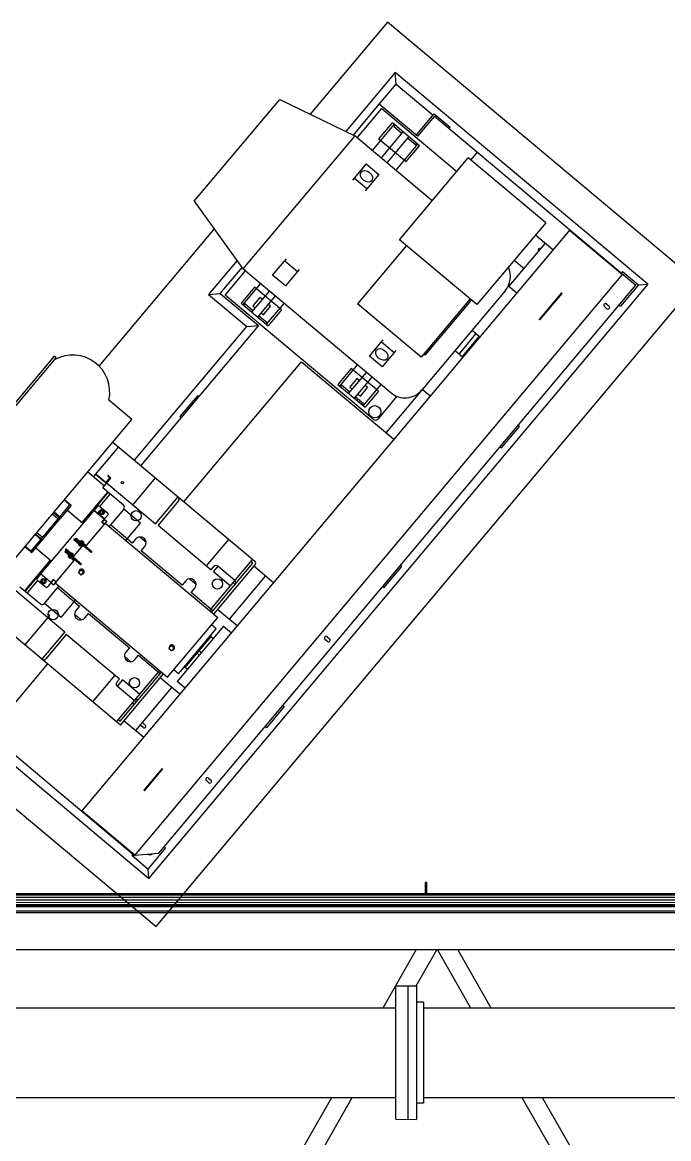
# Model space of a CAD drawing. Header units: metres. Extents: x 0 to 63075, y 0 to 44550.
# Drawn here: x 56684 to 57034, y 36744 to 37350 of the extents above; entities that cross this region are included whole.
import ezdxf

# ---------------------------------------------------------------- set-up
doc = ezdxf.new("R2010")
doc.units = ezdxf.units.M
doc.header["$LTSCALE"] = 75
for name, color, linetype in [('GSB', 7, 'Continuous'), ('ML6', 1, 'Continuous'), ('SL1', 8, 'Continuous')]:
    doc.layers.add(name, color=color, linetype=linetype)

# ---------------------------------------------------------------- blocks, each defined once
blk = doc.blocks.new('A$C6bae614f')
at = {"layer": 'SL1'}
for p, q in [((392948, 23538.2), (392669.1, 23205.9)), ((394066.4, 22599.7), (392948, 23538.2)), ((392975.7, 23357.4), (392796.9, 23144.2)), ((392979.4, 23315.1), (392975.7, 23357.4)), ((393887.3, 22592.4), (392975.7, 23357.4)), ((392918.3, 23242.2), (392979.4, 23315.1)), ((392979.4, 23315.1), (393112.7, 23203.2)), ((392250.2, 22891.5), (392558.8, 23259.2)), ((392558.8, 23259.2), (392829.4, 23128.5)), ((392824.7, 23130.8), (392918.3, 23242.2)), ((393056.2, 23126.5), (392918.3, 23242.2)), ((392838.6, 23120.8), (392927.1, 23226.3)), ((392927.1, 23226.3), (393197.8, 22999.2)), ((393052.3, 23131.2), (393116.6, 23207.8)), ((393117.3, 23199.4), (393056.2, 23126.5)), ((393116.6, 23207.8), (393174, 23159.6)), ((393117.3, 23199.4), (393845, 22588.7)), ((392893.3, 23074.9), (392972.2, 23168.9)), ((392917.1, 23117.2), (392965.4, 23174.7)), ((393063.4, 23092.4), (392965.4, 23174.7)), ((392974.6, 23166.9), (392970.7, 23162.3)), ((392970.7, 23162.3), (392999.8, 23137.9)), ((392972.2, 23168.9), (392974.6, 23166.9)), ((393170.1, 23155), (393174, 23159.6)), ((392829.4, 23128.5), (392425.9, 22647.7)), ((392829.4, 23128.5), (392829.4, 23128.5)), ((393109.3, 22893.7), (392829.4, 23128.5)), ((392917.1, 23117.2), (393015.2, 23034.9)), ((393003.7, 23142.5), (392924.7, 23048.5)), ((392946.2, 23030.5), (393025.1, 23124.5)), ((393021.2, 23119.9), (393050.3, 23095.6)), ((393052.3, 23131.2), (393056.9, 23127.4)), ((393056.5, 23098.2), (392977.6, 23004.1)), ((393015.2, 23034.9), (393063.4, 23092.4)), ((393050.3, 23095.6), (393054.2, 23100.1)), ((393054.2, 23100.1), (393056.5, 23098.2)), ((392991.1, 22752.8), (393239.6, 23049)), ((393519.3, 22814.2), (393239.6, 23049)), ((393249.3, 23040.8), (393272.8, 23068.9)), ((392870.8, 23027), (392821.1, 22967.8)), ((392870.8, 23027), (392916.8, 22988.4)), ((392873.2, 22936.5), (392827.2, 22975.1)), ((392916.8, 22988.4), (392867.1, 22929.2)), ((392250.2, 22891.5), (392425.9, 22647.7)), ((392321.9, 22792.1), (391905.9, 22296.3)), ((393519.3, 22814.2), (393270.8, 22518.1)), ((393606.4, 22788.9), (391843, 20687.6)), ((393270.8, 22518.1), (392991.1, 22752.8)), ((393545.3, 22716.1), (393481.7, 22769.4)), ((393605.1, 22787.4), (393796.6, 22626.7)), ((393016.1, 22731.9), (392839.3, 22521.2)), ((393516.9, 22739.9), (393386.4, 22584.4)), ((392404.8, 22677), (392302, 22554.5)), ((392533.1, 22624.6), (392582.8, 22683.8)), ((392576.7, 22676.5), (392622.6, 22637.9)), ((393405.6, 22678.6), (393440.7, 22649.1)), ((392344.2, 22558.2), (392422.9, 22651.9)), ((392361.4, 22552.2), (392435.1, 22640)), ((392425.9, 22647.7), (392425.9, 22647.7)), ((392959.5, 22200), (392425.9, 22647.7)), ((392628.7, 22645.2), (392579.1, 22586)), ((393796, 22637.7), (393792.2, 22633.1)), ((393796, 22637.7), (393853.5, 22589.5)), ((392034.5, 20526.9), (393796.6, 22626.7)), ((393887.3, 22592.4), (392085.3, 20445.1)), ((392112.2, 20271), (394066.4, 22599.7)), ((392122.5, 20536), (393845, 22588.7)), ((392425.9, 22517.8), (392489.9, 22594.1)), ((392579.1, 22586), (392533.1, 22624.6)), ((393853.5, 22589.5), (393789.2, 22512.8)), ((393796.6, 22626.7), (393797.9, 22628.2)), ((393853.5, 22589.5), (393887.3, 22592.4)), ((392302, 22554.5), (392344.2, 22558.2)), ((392302, 22554.5), (392439.9, 22438.8)), ((392344.2, 22558.2), (392482.1, 22442.5)), ((392895.6, 22104), (392361.4, 22552.2)), ((392467.2, 22581), (392419, 22523.5)), ((392521.3, 22567.7), (392457.3, 22491.4)), ((392565.2, 22498.7), (392467.2, 22581)), ((392542.7, 22549.7), (392478.7, 22473.4)), ((393372.8, 22568.1), (392942.9, 22055.8)), ((393386.4, 22584.4), (393384.2, 22586.2)), ((393386.4, 22584.4), (393414.8, 22560.6)), ((393576, 22560.6), (393495.6, 22464.8)), ((393497.9, 22462.9), (393578.3, 22558.6)), ((393578.3, 22558.6), (393576, 22560.6)), ((392419, 22523.5), (392517, 22441.3)), ((392428.2, 22515.8), (392425.9, 22517.8)), ((392432.1, 22520.4), (392428.2, 22515.8)), ((392461.1, 22496), (392432.1, 22520.4)), ((392487.4, 22544.4), (392461.7, 22513.8)), ((392461.7, 22513.8), (392470.1, 22506.7)), ((392495.8, 22537.4), (392487.4, 22544.4)), ((392500, 22481.7), (392525.7, 22512.3)), ((392574.1, 22523.4), (392510.1, 22447.1)), ((392525.7, 22512.3), (392517.3, 22519.4)), ((393069.1, 22328.4), (392839.3, 22521.2)), ((393245.9, 22539), (393069.1, 22328.4)), ((393083.9, 22335.6), (393251, 22534.7)), ((393740.2, 22503.5), (393731, 22511.2)), ((393738.8, 22520.4), (393748, 22512.7)), ((393784.6, 22516.7), (393789.2, 22512.8)), ((392511.6, 22453.6), (392482.6, 22478)), ((392491.6, 22488.7), (392500, 22481.7)), ((392565.2, 22498.7), (392517, 22441.3)), ((393515.8, 22484.2), (393513.5, 22486.2)), ((392034.5, 21955.7), (392439.9, 22438.8)), ((392482.1, 22442.5), (392057.5, 21936.5)), ((392439.9, 22438.8), (392482.1, 22442.5)), ((392507.8, 22449), (392511.6, 22453.6)), ((392510.1, 22447.1), (392507.8, 22449)), ((393497.9, 22462.9), (393495.6, 22464.8)), ((392882.4, 22331.4), (392932.1, 22390.6)), ((393267.2, 22413.5), (393206.1, 22340.7)), ((393218, 22330.8), (393279, 22403.5)), ((393253, 22425.4), (393281.3, 22401.6)), ((392926, 22383.4), (392972, 22344.8)), ((392978, 22352.1), (392928.4, 22292.9)), ((393191.9, 22352.6), (393220.3, 22328.8)), ((391743.8, 22331.6), (391293.7, 21795.2)), ((391373.2, 21875.2), (391751.1, 22325.5)), ((391751.1, 22325.5), (391743.8, 22331.6)), ((392213, 21806), (392637.6, 22312)), ((392637.6, 22312), (392971.2, 22032)), ((392928.4, 22292.9), (392882.4, 22331.4)), ((393078.8, 22339.9), (393083.9, 22335.6)), ((392817.2, 22287.2), (392769, 22229.8)), ((392775.9, 22224), (392840, 22300.3)), ((392871.4, 22273.9), (392807.3, 22197.6)), ((392915.3, 22205), (392817.2, 22287.2)), ((392769, 22229.8), (392867.1, 22147.5)), ((392782.1, 22226.6), (392778.3, 22222)), ((392811.2, 22202.2), (392782.1, 22226.6)), ((392837.5, 22250.7), (392811.8, 22220)), ((392828.8, 22179.6), (392892.8, 22255.9)), ((392845.9, 22243.6), (392837.5, 22250.7)), ((392924.2, 22229.6), (392860.2, 22153.3)), ((392875.8, 22218.5), (392867.4, 22225.6)), ((392262.5, 22190.1), (392198.2, 22113.5)), ((392267.1, 22186.2), (392262.5, 22190.1)), ((392778.3, 22222), (392775.9, 22224)), ((392811.8, 22220), (392820.2, 22213)), ((392841.6, 22195), (392850.1, 22187.9)), ((392850.1, 22187.9), (392875.8, 22218.5)), ((392915.3, 22205), (392867.1, 22147.5)), ((392981.7, 22186.8), (392913.5, 22105.6)), ((393101.7, 22187.5), (393073.4, 22211.3)), ((392024.8, 22103.6), (391940.6, 22174.2)), ((392861.7, 22159.9), (392832.6, 22184.2)), ((392857.8, 22155.3), (392861.7, 22159.9)), ((392860.2, 22153.3), (392857.8, 22155.3)), ((392202.8, 22109.6), (392198.2, 22113.5)), ((391536.9, 21522.2), (392024.8, 22103.6)), ((393359.7, 22001), (393423.9, 22077.6)), ((393423.9, 22077.6), (393419.3, 22081.5)), ((391976.3, 22004.6), (391886.3, 21897.3)), ((391956, 22021.6), (392468.5, 21591.6)), ((393355.1, 22004.8), (393359.7, 22001)), ((391866, 21914.4), (391926.5, 21863.6)), ((391929.1, 21874.5), (391892.7, 21905)), ((391894.3, 21906.9), (392109.9, 21725.9)), ((391939.6, 21902.5), (391937.6, 21900.1)), ((391939.9, 21898.3), (391939.6, 21902.5)), ((391920.1, 21855.9), (391949.1, 21890.5)), ((391945.2, 21893.7), (391929.1, 21874.5)), ((391937.6, 21900.1), (391945.2, 21893.7)), ((391949.1, 21890.5), (391939.9, 21898.3)), ((392026.6, 21792.6), (392110.2, 21892.2)), ((391845.5, 21730.4), (391938.1, 21840.8)), ((391939.2, 21839.9), (391846.6, 21729.5)), ((391909.6, 21789), (391946.9, 21833.4)), ((391994.4, 21793.6), (391920.1, 21855.9)), ((392109.9, 21725.9), (392191.9, 21823.6)), ((391800.2, 21794.7), (391764.4, 21752.1)), ((391806, 21792.3), (391767.1, 21746)), ((391804.8, 21790.8), (391779.9, 21811.7)), ((391806, 21792.3), (391781.1, 21813.2)), ((391801.4, 21796.2), (391800.2, 21794.7)), ((391889.2, 21774.8), (391900.8, 21788.6)), ((391909.2, 21789.3), (391936.8, 21766.2)), ((392193.2, 21809.5), (392119.2, 21721.5)), ((391887.1, 21774.6), (391694.9, 21545.6)), ((391757.9, 21744.3), (391702.3, 21678.1)), ((391762.5, 21740.4), (391737.6, 21761.3)), ((391742.2, 21766.9), (391767.1, 21746)), ((391744.1, 21769.2), (391769, 21748.3)), ((391762.5, 21749.8), (391757.9, 21744.3)), ((391762.5, 21749.8), (391764.4, 21752.1)), ((391762.5, 21740.4), (391767.1, 21746)), ((391767.1, 21746), (391769, 21748.3)), ((391791.8, 21775.4), (391848.1, 21728.2)), ((391888.3, 21773.7), (391887.1, 21774.6)), ((391888.2, 21773.6), (391889.2, 21774.8)), ((391925, 21742.8), (391888.2, 21773.6)), ((391926, 21744), (391889.2, 21774.8)), ((391909.6, 21769.6), (391913.3, 21774)), ((391910.7, 21766.8), (391909.6, 21769.6)), ((391910.7, 21766.8), (391911.6, 21764.2)), ((391917.3, 21763.1), (391911.6, 21764.2)), ((391913.3, 21774), (391919, 21773)), ((391924.2, 21743.4), (391915.2, 21732.6)), ((391925.8, 21742.1), (391916.7, 21731.3)), ((391921, 21767.6), (391917.3, 21763.1)), ((391919, 21773), (391921, 21767.6)), ((391920, 21770.4), (391919, 21773)), ((391921, 21767.6), (391920, 21770.4)), ((391923.3, 21742.3), (391924.8, 21741)), ((391924.8, 21741), (391923.3, 21742.3)), ((391924.2, 21743.4), (391925.8, 21742.1)), ((391937.6, 21757.7), (391925, 21742.8)), ((391925, 21742.8), (391934.2, 21735.1)), ((391995.6, 21779.5), (391947.4, 21722)), ((392055.8, 21729), (391995.6, 21779.5)), ((391706.9, 21674.3), (391762.5, 21740.4)), ((391860.6, 21647.4), (391934.2, 21735.1)), ((391915.2, 21732.6), (391916.7, 21731.3)), ((391918.8, 21730.7), (391918.2, 21730)), ((391918.2, 21730), (391923.6, 21725.5)), ((391924.2, 21726.2), (391918.8, 21730.7)), ((391923.6, 21725.5), (391924.2, 21726.2)), ((391928.7, 21728.6), (392334.7, 21387.9)), ((391947.4, 21722), (391942.9, 21716.7)), ((392026.3, 21655.8), (391947.4, 21722)), ((392003, 21666.2), (392055.8, 21729)), ((392119.2, 21721.5), (392311.5, 21560.1)), ((391695.7, 21670.3), (391660, 21627.7)), ((391664.6, 21623.8), (391702.3, 21668.7)), ((391700.3, 21666.4), (391675.4, 21687.3)), ((391677.4, 21689.6), (391702.3, 21668.7)), ((391682, 21695.1), (391706.9, 21674.3)), ((391695.7, 21670.3), (391697.7, 21672.6)), ((391702.3, 21678.1), (391697.7, 21672.6)), ((391700.3, 21666.4), (391702.3, 21668.7)), ((391702.3, 21668.7), (391706.9, 21674.3)), ((391814.9, 21667.8), (391818, 21671.4)), ((391844.1, 21643.3), (391814.9, 21667.8)), ((391818, 21671.4), (391847.2, 21646.9)), ((391821, 21670.2), (391824.1, 21673.8)), ((391877.7, 21622.6), (391821, 21670.2)), ((391824.1, 21673.8), (391880.7, 21626.3)), ((391836.8, 21664.7), (391836, 21663.8)), ((391837.6, 21664.7), (391836.8, 21664.7)), ((391851.2, 21652.7), (391836.8, 21664.7)), ((391837.6, 21664.7), (391851, 21653.5)), ((391842.9, 21665.1), (391840.8, 21662.7)), ((391840.8, 21662.7), (391848.5, 21656.3)), ((391840.9, 21661.9), (391841.2, 21662.3)), ((391843.2, 21665.5), (391842.9, 21665.1)), ((391850.8, 21659.1), (391843.2, 21665.5)), ((391843.2, 21665.5), (391843.2, 21665.5)), ((391846.7, 21661.9), (391844.6, 21659.5)), ((392039.5, 21671.5), (392026.3, 21655.8)), ((392053.3, 21678.9), (392076.5, 21659.4)), ((392294.7, 21574.3), (392375, 21670)), ((391658.8, 21626.2), (391638.5, 21643.3)), ((391664.6, 21623.8), (391639.7, 21644.7)), ((391660, 21627.7), (391658.8, 21626.2)), ((391658.8, 21626.2), (391663.4, 21622.4)), ((391663.4, 21622.4), (391664.6, 21623.8)), ((391677.5, 21639.2), (391733.8, 21592)), ((391783.2, 21625.2), (391786.3, 21628.8)), ((391839.9, 21577.6), (391783.2, 21625.2)), ((391784.5, 21631.6), (391787.6, 21635.2)), ((391813.7, 21607.1), (391784.5, 21631.6)), ((391786.3, 21628.8), (391843, 21581.2)), ((391787.6, 21635.2), (391816.8, 21610.7)), ((391806.9, 21619), (391808, 21620.4)), ((391809.4, 21620.5), (391808, 21620.4)), ((391812.5, 21616.6), (391808, 21620.4)), ((391809.4, 21620.5), (391812.4, 21618)), ((391816.8, 21610.7), (391844.1, 21643.3)), ((391834.2, 21651.6), (391833.1, 21650.2)), ((391833.2, 21648.8), (391833.1, 21650.2)), ((391833.1, 21650.2), (391837.6, 21646.5)), ((391836.2, 21646.4), (391833.2, 21648.8)), ((391837.6, 21646.5), (391836.2, 21646.4)), ((391837.9, 21656), (391837.3, 21655.2)), ((391837.6, 21646.5), (391838.7, 21647.8)), ((391841.7, 21651.5), (391842.4, 21652.2)), ((391844.1, 21643.3), (391847.2, 21646.9)), ((391847.2, 21646.9), (391847.8, 21647.7)), ((391848.1, 21656.6), (391847.7, 21656.2)), ((391850.8, 21659.1), (391848.5, 21656.3)), ((391850.4, 21651.7), (391851.2, 21652.7)), ((391850.8, 21659.1), (391850.5, 21658.7)), ((391850.8, 21659.1), (391850.8, 21659.1)), ((391850.9, 21651.3), (391852.9, 21653.8)), ((391851.2, 21652.7), (391851, 21653.5)), ((391852.9, 21653.8), (391860.6, 21647.4)), ((391880.7, 21626.3), (391877.7, 21622.6)), ((392058.5, 21628.8), (392071.7, 21644.5)), ((392206.3, 21504.8), (392058.5, 21628.8)), ((391638.5, 21483.9), (391731.2, 21594.2)), ((391732.3, 21593.3), (391639.7, 21482.9)), ((391815.6, 21593.8), (391742, 21506)), ((391795.2, 21615.1), (391794.4, 21614.2)), ((391794.4, 21614.2), (391794.5, 21613.4)), ((391794.4, 21614.2), (391808.8, 21602.1)), ((391807.9, 21602.1), (391794.5, 21613.4)), ((391794.7, 21607.8), (391795, 21608.1)), ((391794.7, 21607.8), (391800.4, 21603)), ((391794.7, 21607.8), (391794.7, 21607.8)), ((391797.1, 21610.6), (391795, 21608.1)), ((391804.8, 21604.2), (391797.1, 21610.6)), ((391797.8, 21610.6), (391797.5, 21610.2)), ((391798.9, 21604.9), (391800.9, 21607.4)), ((391800.4, 21603), (391802.4, 21601.4)), ((391802.4, 21601.4), (391804.8, 21604.2)), ((391802.7, 21601.7), (391802.4, 21601.4)), ((391802.4, 21601.4), (391802.4, 21601.4)), ((391803.2, 21614.6), (391803.8, 21615.4)), ((391804.3, 21604.5), (391804.6, 21604.9)), ((391808.3, 21611.6), (391807.7, 21610.9)), ((391807.9, 21600.2), (391810, 21602.7)), ((391807.9, 21602.1), (391808.8, 21602.1)), ((391807.9, 21600.2), (391815.6, 21593.8)), ((391808.8, 21602.1), (391809.6, 21603)), ((391812.5, 21616.6), (391811.4, 21615.3)), ((391812.5, 21616.6), (391812.4, 21618)), ((391813.1, 21606.3), (391813.7, 21607.1)), ((391813.7, 21607.1), (391816.8, 21610.7)), ((391843, 21581.2), (391839.9, 21577.6)), ((392460.8, 21598), (392305.2, 21412.6)), ((392312.9, 21406.2), (392462, 21583.9)), ((392462, 21583.9), (392454.4, 21590.3)), ((391683.5, 21529.7), (391695.1, 21543.5)), ((391694.9, 21545.6), (391696, 21544.6)), ((391695.1, 21543.5), (391696.1, 21544.6)), ((391732.1, 21514.4), (391696.1, 21544.6)), ((391841.6, 21562.4), (391831.8, 21550.7)), ((391831.9, 21550), (391841.7, 21541.7)), ((391833.7, 21553), (391833.7, 21553)), ((391836.2, 21560.1), (391836.1, 21560)), ((391850.1, 21551.7), (391840.2, 21559.9)), ((391841.7, 21562.6), (391842.2, 21562.6)), ((391842.3, 21562.4), (391842.4, 21562.5)), ((391852.2, 21554.3), (391842.4, 21562.5)), ((391842.4, 21541.8), (391850.1, 21551)), ((391844.3, 21544.1), (391844.4, 21544.1)), ((391850.1, 21551), (391852.2, 21553.5)), ((391850.9, 21547.7), (391850.8, 21547.6)), ((391852.2, 21554.3), (391852.1, 21554.2)), ((391852.4, 21553.6), (391852.3, 21554.1)), ((392311.5, 21560.1), (392321.2, 21571.6)), ((392335.2, 21572.8), (392319.2, 21553.7)), ((392319.2, 21553.7), (392380.5, 21502.3)), ((392320.6, 21399.8), (392469.7, 21577.5)), ((392396.5, 21521.4), (392335.2, 21572.8)), ((392536, 21513.4), (392465.6, 21572.6)), ((392935.1, 21495.1), (392999.4, 21571.7)), ((392999.4, 21571.7), (392994.8, 21575.6)), ((391567.5, 21517.4), (391783.1, 21336.4)), ((391684.6, 21520.9), (391647.3, 21476.5)), ((391711.8, 21498.1), (391684.2, 21521.2)), ((391700.1, 21519.8), (391703.8, 21524.3)), ((391701.1, 21517), (391700.1, 21519.8)), ((391701.1, 21517), (391702, 21514.4)), ((391707.7, 21513.4), (391702, 21514.4)), ((391709.5, 21523.3), (391703.8, 21524.3)), ((391707.7, 21513.4), (391711.4, 21517.8)), ((391708.9, 21437.8), (391761.6, 21500.7)), ((391709.5, 21523.3), (391711.4, 21517.8)), ((391709.5, 21523.3), (391710.4, 21520.7)), ((391711.4, 21517.8), (391710.4, 21520.7)), ((391731.8, 21512.6), (391720.3, 21498.8)), ((391732.8, 21513.8), (391731.8, 21512.6)), ((391741.1, 21525.2), (391732.1, 21514.4)), ((391732.1, 21514.4), (391733.6, 21513.1)), ((391732.8, 21513.7), (391742, 21506)), ((391734.6, 21514.3), (391733, 21515.6)), ((391733, 21515.6), (391734.6, 21514.3)), ((391742.7, 21523.9), (391733.6, 21513.1)), ((391741.1, 21525.2), (391742.7, 21523.9)), ((391744.2, 21522.7), (391743.6, 21522)), ((391749, 21517.5), (391743.6, 21522)), ((391744.2, 21522.7), (391749.6, 21518.2)), ((391747.5, 21512.6), (392153.5, 21171.9)), ((391749, 21517.5), (391749.6, 21518.2)), ((392219.5, 21520.5), (392206.3, 21504.8)), ((392233.3, 21527.9), (392256.6, 21508.3)), ((392246.4, 21516.8), (392250.6, 21521.7)), ((392377.2, 21381.7), (392507.7, 21537.2)), ((392390.1, 21513.7), (392397.8, 21507.3)), ((391620.5, 21499), (391694.8, 21436.6)), ((391757.1, 21495.3), (391836, 21429.1)), ((392238.5, 21477.8), (392251.7, 21493.5)), ((392317.4, 21411.6), (392238.5, 21477.8)), ((392930.5, 21499), (392935.1, 21495.1)), ((391769.1, 21387.4), (391708.9, 21437.8)), ((391769.1, 21387.4), (391821.8, 21450.2)), ((391836, 21429.1), (391822.9, 21413.4)), ((391983.7, 20998.4), (391516.1, 21390.8)), ((391638.5, 21288.1), (391722.1, 21387.7)), ((391728.5, 21395.3), (391722.4, 21400.5)), ((391724, 21390), (391728.5, 21395.3)), ((391841.3, 21379), (391818, 21398.5)), ((391855, 21386.4), (391868.2, 21402.1)), ((391868.2, 21402.1), (392016.1, 21278)), ((392153.5, 21171.9), (392334.7, 21387.9)), ((392309.7, 21418), (392317.4, 21411.6)), ((392335.1, 21417.1), (392405.6, 21357.9)), ((392355.7, 21356.1), (392188.4, 21156.7)), ((392192.7, 21184.6), (392329, 21347)), ((392329, 21347), (392312.3, 21361.1)), ((392355.7, 21356.1), (392384.1, 21332.3)), ((391783.1, 21336.4), (391699.5, 21236.9)), ((391787.5, 21326.2), (391713.6, 21238.1)), ((391979.8, 21164.8), (391787.5, 21326.2)), ((392215.8, 21205.7), (392312.2, 21320.6)), ((392312.2, 21320.6), (392309.1, 21323.3)), ((392310.4, 21318.5), (392318.5, 21311.8)), ((392731, 21300.9), (392721.8, 21308.6)), ((392729.5, 21317.8), (392738.7, 21310.1)), ((392016.1, 21278), (392002.9, 21262.3)), ((392165.9, 21286.1), (392158.1, 21276.8)), ((392158.2, 21276.1), (392168, 21267.9)), ((392160, 21279.2), (392160, 21279.1)), ((392162.5, 21286.2), (392162.4, 21286.2)), ((392165.9, 21286.1), (392167.9, 21288.5)), ((392176.4, 21277.9), (392166.5, 21286.1)), ((392168.5, 21288.8), (392168, 21288.8)), ((392168.6, 21288.6), (392168.7, 21288.7)), ((392178.5, 21280.4), (392168.7, 21288.7)), ((392168.7, 21267.9), (392178.5, 21279.6)), ((392170.6, 21270.2), (392170.7, 21270.2)), ((392177.2, 21273.9), (392177.1, 21273.8)), ((392178.5, 21280.4), (392178.4, 21280.3)), ((392178.7, 21279.8), (392178.7, 21280.2)), ((392260.1, 21258.6), (392268.2, 21251.9)), ((392267.8, 21267.8), (392275.9, 21261)), ((391509.4, 20967.5), (391720.6, 21219.2)), ((392021.3, 21228), (391998, 21247.5)), ((392011.2, 21236.4), (392007.1, 21231.5)), ((392035.1, 21235.3), (392048.2, 21251)), ((392048.2, 21251), (392127.1, 21184.8)), ((391020.2, 21187.4), (392112.2, 20271)), ((391963, 21179), (391882.6, 21083.2)), ((392124, 21196.6), (391968.4, 21011.2)), ((391982.5, 21012.5), (392131.6, 21190.2)), ((391983.7, 20998.4), (392139.3, 21183.8)), ((392119.5, 21191.3), (392127.1, 21184.8)), ((392192.7, 21184.6), (392175.9, 21198.6)), ((392215.8, 21205.7), (392212.6, 21208.4)), ((392217.5, 21207.8), (392225.6, 21201.1)), ((391970.2, 21153.4), (391979.8, 21164.8)), ((391990.7, 21162.2), (391971.4, 21139.3)), ((392032.7, 21087.8), (391971.4, 21139.3)), ((392052, 21110.8), (391990.7, 21162.2)), ((392197.9, 21110.5), (392127.5, 21169.7)), ((392216.7, 21132.9), (392188.4, 21156.7)), ((392034.5, 20526.9), (391353.9, 21098)), ((392039.1, 20978.8), (392169.6, 21134.3)), ((392085.3, 20445.1), (391311.7, 21094.3)), ((392026.3, 21080.2), (392033.9, 21073.7)), ((392039.1, 21095.5), (392046.8, 21089.1)), ((392574.9, 21065.8), (392510.6, 20989.2)), ((392570.3, 21069.7), (392574.9, 21065.8)), ((391974.8, 21018.9), (391982.5, 21012.5)), ((391997, 21014.1), (392067.4, 20955)), ((392065.4, 20990), (392056.3, 20997.7)), ((392064, 21006.9), (392073.2, 20999.2)), ((392510.6, 20989.2), (392506, 20993.1)), ((392133.6, 20841.7), (392068.3, 20763.9)), ((392070.6, 20761.9), (392135.9, 20839.8)), ((392135.9, 20839.8), (392133.6, 20841.7)), ((392302.9, 20790.7), (392293.7, 20798.4)), ((392301.4, 20807.6), (392310.6, 20799.9)), ((392070.6, 20761.9), (392068.3, 20763.9)), ((392035.8, 20528.4), (391844.3, 20689.1)), ((392028.8, 20531.7), (392024.9, 20527.1)), ((392035.8, 20528.4), (392122.5, 20536)), ((392146.7, 20555.5), (392082.4, 20478.9)), ((392142.1, 20559.4), (392146.7, 20555.5)), ((392082.4, 20478.9), (392024.9, 20527.1)), ((392082.4, 20478.9), (392085.3, 20445.1)), ((393089.9, 20430.1), (393083.6, 20430.1)), ((393083.6, 20430.1), (393083.6, 20391)), ((393089.9, 20391), (393089.9, 20430.1)), ((391347.6, 20391.1), (396193, 20390.9)), ((396193, 20389.1), (391347.6, 20389.2)), ((396193, 20383.8), (391347.6, 20383.9)), ((396193, 20375.9), (391347.6, 20376)), ((396193, 20366.5), (391347.6, 20366.7)), ((396193, 20357.2), (391347.6, 20357.3)), ((395959.6, 20349.3), (391347.6, 20349.4)), ((395944.5, 20344), (391347.6, 20344.1)), ((395939.2, 20342.1), (391347.6, 20342.3)), ((398131.6, 20320), (391162.5, 20320.2)), ((395859.1, 20326.5), (391207.6, 20326.7)), ((398131.6, 20187), (391162.5, 20187.2)), ((392932.2, 19977.7), (393051.9, 20187.1)), ((393051.3, 20057), (393125.6, 20187.1)), ((393127.9, 20187.1), (393247.6, 19977.7)), ((393201.6, 20187.1), (393321.3, 19977.7)), ((392977.8, 19574.5), (392977.8, 20057.1)), ((392977.8, 20057.1), (393052, 20057)), ((393021.8, 20057), (393021.8, 19574.4)), ((393052, 20057), (393052, 19574.4)), ((390802.5, 19977.7), (392977.8, 19977.7)), ((393077.3, 19998.3), (393052, 19998.3)), ((393077.3, 19998.3), (393077.3, 19633.2)), ((393077.3, 19977.7), (395966.2, 19977.6)), ((390802.4, 19653.9), (392977.8, 19653.8)), ((392099.3, 18520.2), (392747.1, 19653.8)), ((392173, 18520.2), (392820.8, 19653.8)), ((393077.3, 19653.8), (395966.2, 19653.7)), ((393432.6, 19653.8), (394080.4, 18520.1)), ((393506.3, 19653.8), (394154.1, 18520.1)), ((393077.3, 19633.2), (393052, 19633.2)), ((392977.8, 19574.5), (393052, 19574.4))]:
    blk.add_line(p, q, dxfattribs=at)
for centre, radius in [((392902.2, 22131.1), 22), ((391990.6, 21874.4), 4.19), ((391915.3, 21768.6), 5), ((392040.4, 21755.1), 18.6), ((391705.7, 21518.8), 5), ((392333.8, 21508.9), 18.6), ((391740.8, 21398), 18.6), ((392034.2, 21151.8), 18.6)]:
    blk.add_circle(centre, radius, dxfattribs=at)
for centre, radius, start, end in [((393497.4, 22715.1), 6, 59.5922, 220.4041), ((393311.5, 22619.5), 80, 319.9981, 24.8029), ((393734.9, 22515.8), 6, 49.9981, 229.9981), ((393744.1, 22508.1), 6, 229.9981, 49.9981), ((391810.6, 22201.6), 134.4, 347.7841, 118.6843), ((393010.9, 22261.3), 80, 229.9981, 319.9981), ((392903.8, 22113.7), 12.7, 229.9981, 319.9981), ((392185.5, 21816), 10, 319.9981, 49.9981), ((391905.4, 21784.7), 6, 49.9981, 139.9981), ((391988, 21785.9), 10, 319.9981, 49.9981), ((391915.3, 21768.6), 9.4, 139.9981271027284, 139.9981122077124), ((391915.3, 21768.6), 8.74, 139.9981271027284, 139.9981122077124), ((391933, 21761.6), 6, 319.9981, 49.9981), ((392055.6, 21658), 21, 319.9981, 139.9981), ((392462, 21583.9), 10, 319.9981, 49.9981), ((392328.8, 21565.2), 10, 49.9981, 139.9981), ((391688.1, 21525.8), 6, 139.9981, 229.9981), ((391705.7, 21518.8), 9.4, 139.9981271027284, 139.9981122077124), ((391705.7, 21518.8), 8.74, 139.9981271027284, 139.9981122077124), ((392235.6, 21507), 21, 319.9981, 139.9981), ((392390.1, 21513.7), 10, 319.9981, 49.9981), ((391715.7, 21502.7), 6, 229.9981, 319.9981), ((391701.3, 21444.3), 10, 229.9981, 319.9981), ((391839, 21399.9), 21, 139.9981, 319.9981), ((392725.7, 21313.2), 6, 49.9981, 229.9981), ((392734.9, 21305.5), 6, 229.9981, 49.9981), ((392019, 21248.8), 21, 139.9981, 319.9981), ((391706, 21244.5), 10, 229.9981, 319.9981), ((391977.8, 21146.9), 10, 139.9981, 229.9981), ((392039.1, 21095.5), 10, 229.9981, 319.9981), ((392060.1, 21002.3), 6, 220.4041, 229.9981), ((392060.1, 21002.3), 6, 49.9981, 59.5922), ((392069.3, 20994.6), 6, 229.9981, 49.9981), ((392297.6, 20803), 6, 49.9981, 229.9981), ((392306.8, 20795.3), 6, 229.9981, 49.9981), ((392088.3, 20548.1), 17.5, 244.3878, 305.6085)]:
    blk.add_arc(centre, radius, start, end, dxfattribs=at)
for centre, major_axis in [((392872, 22981.7), (19.2, -16.1)), ((392927.2, 22338.1), (-19.2, 16.1))]:
    blk.add_ellipse(centre, major_axis=major_axis, ratio=0.707107, dxfattribs=at)
for centre, major_axis, ratio, start_param, end_param in [((391832.2, 21550.3), (-0.383, 0.321), 0.939693, 0, 1.570796), ((391843, 21553.3), (-7.38, 6.19), 0.939693, 0, 0.760671), ((391834.2, 21552.8), (-0.46, 0.386), 0.939693, 0, 0.377115), ((391833.8, 21553.2), (0.0766, -0.0643), 0.34202, 0, 1.570796), ((391843, 21553.3), (-7.38, 6.19), 0.939693, 5.522514, 6.283185), ((391839.9, 21559.6), (-0.383, 0.321), 0.939693, 4.712389, 6.283185), ((391842, 21562.1), (-0.46, 0.386), 0.939693, 5.906071, 6.283185), ((391841.5, 21562.4), (0.0766, -0.0643), 0.34202, 0, 1.570796), ((391842, 21562.1), (-0.383, 0.321), 0.939693, 4.712389, 6.283185), ((391842, 21542.1), (0.383, -0.321), 0.939693, 4.712389, 6.283185), ((391843, 21553.3), (-7.38, 6.19), 0.939693, 3.951718, 5.47306), ((391842, 21562.1), (-0.46, 0.386), 0.939693, 4.712389, 5.089504), ((391843, 21553.3), (7.38, -6.19), 0.939693, 5.522514, 6.283185), ((391844.5, 21544.2), (-0.0766, 0.0643), 0.34202, 4.712389, 6.283185), ((391844.1, 21544.6), (0.46, -0.386), 0.939693, 5.906071, 6.283185), ((391849.7, 21551.3), (0.383, -0.321), 0.939693, 0, 1.570796), ((391843, 21553.3), (7.38, -6.19), 0.939693, 0, 0.760671), ((391851.8, 21553.8), (0.383, -0.321), 0.939693, 0, 1.570796), ((391851.8, 21553.8), (-0.46, 0.386), 0.939693, 4.335274, 4.712389), ((391852.3, 21553.4), (-0.0766, 0.0643), 0.34202, 4.712389, 6.283185), ((391851.8, 21553.8), (0.46, -0.386), 0.939693, 0, 0.377115), ((392158.5, 21276.5), (-0.383, 0.321), 0.939693, 0, 1.570796), ((392169.4, 21279.5), (-7.38, 6.19), 0.939693, 0, 0.760671), ((392160.6, 21279), (-0.46, 0.386), 0.939693, 0, 0.377115), ((392160.1, 21279.4), (0.0766, -0.0643), 0.34202, 0, 1.570796), ((392169.4, 21279.5), (-7.38, 6.19), 0.939693, 5.522514, 6.283185), ((392166.2, 21285.8), (-0.383, 0.321), 0.939693, 4.712389, 6.283185), ((392168.3, 21288.2), (-0.46, 0.386), 0.939693, 5.906071, 6.283185), ((392168.3, 21288.2), (-0.383, 0.321), 0.939693, 4.712389, 6.283185), ((392167.8, 21288.6), (0.0766, -0.0643), 0.34202, 0, 1.570796), ((392168.3, 21268.2), (0.383, -0.321), 0.939693, 4.712389, 6.283185), ((392169.4, 21279.5), (-7.38, 6.19), 0.939693, 3.951718, 5.47306), ((392168.3, 21288.2), (-0.46, 0.386), 0.939693, 4.712389, 5.089504), ((392169.4, 21279.5), (7.38, -6.19), 0.939693, 5.522514, 6.283185), ((392170.4, 21270.7), (0.46, -0.386), 0.939693, 5.906071, 6.283185), ((392170.8, 21270.3), (-0.0766, 0.0643), 0.34202, 4.712389, 6.283185), ((392176.1, 21277.5), (0.383, -0.321), 0.939693, 0, 1.570796), ((392169.4, 21279.5), (7.38, -6.19), 0.939693, 0, 0.760671), ((392178.1, 21280), (0.383, -0.321), 0.939693, 0, 1.570796), ((392178.2, 21280), (-0.46, 0.386), 0.939693, 4.335274, 4.712389), ((392178.6, 21279.6), (-0.0766, 0.0643), 0.34202, 4.712389, 6.283185), ((392178.2, 21280), (0.46, -0.386), 0.939693, 0, 0.377115)]:
    blk.add_ellipse(centre, major_axis=major_axis, ratio=ratio, start_param=start_param, end_param=end_param, dxfattribs=at)
for points, weights in [([(391845.2, 21663.8), (391844.5, 21664.3), (391843.8, 21664.8), (391842.9, 21665.1)], [1.8049024036, 1.80887497132, 1.7657573509, 1.67554954232]), ([(391842.9, 21665.1), (391843.8, 21664.8), (391844.5, 21664.3), (391845.2, 21663.8)], [1.67554954232, 1.7657573509, 1.80887497132, 1.8049024036]), ([(391845.2, 21663.8), (391845.7, 21663.3), (391846.2, 21662.7), (391846.7, 21661.9)], [1.8049024036, 1.80126496501, 1.75814734458, 1.67554954231]), ([(391846.7, 21661.9), (391846.2, 21662.7), (391845.7, 21663.3), (391845.2, 21663.8)], [1.67554954231, 1.75814734458, 1.80126496501, 1.8049024036]), ([(391846.7, 21661.9), (391848.4, 21661.3), (391849.6, 21660.3), (391850.5, 21658.7)], [1.6755495423, 1.84835515315, 1.84835515315, 1.67554954231]), ([(391850.5, 21658.7), (391849.6, 21660.3), (391848.4, 21661.3), (391846.7, 21661.9)], [1.67554954231, 1.84835515315, 1.84835515315, 1.6755495423]), ([(391798.9, 21604.9), (391797.2, 21605.6), (391796, 21606.6), (391795, 21608.1)], [1.6755495423, 1.84835515315, 1.84835515315, 1.67554954231]), ([(391795, 21608.1), (391796, 21606.6), (391797.2, 21605.6), (391798.9, 21604.9)], [1.67554954231, 1.84835515315, 1.84835515315, 1.6755495423]), ([(391800.4, 21603), (391799.9, 21603.5), (391799.3, 21604.1), (391798.9, 21604.9)], [1.8049024036, 1.80126496501, 1.75814734458, 1.67554954231]), ([(391798.9, 21604.9), (391799.3, 21604.1), (391799.9, 21603.5), (391800.4, 21603)], [1.67554954231, 1.75814734458, 1.80126496501, 1.8049024036]), ([(391800.4, 21603), (391801, 21602.5), (391801.8, 21602.1), (391802.7, 21601.7)], [1.8049024036, 1.80887497132, 1.7657573509, 1.67554954232]), ([(391802.7, 21601.7), (391801.8, 21602.1), (391801, 21602.5), (391800.4, 21603)], [1.67554954232, 1.7657573509, 1.80887497132, 1.8049024036])]:
    blk.add_rational_spline(points, weights, degree=3, dxfattribs=at)
blk = doc.blocks.new('zw$15D4')
at = {"layer": 'ML6', "xscale": 0.2502808837766805, "yscale": 0.2502808837766805, "zscale": 0.2502808837766805}
blk.add_blockref('A$C6bae614f', (-85544.7, -3177.3), dxfattribs=at)

msp = doc.modelspace()

# ---------------------------------------------------------------- block references
at = {"layer": 'GSB', "xscale": 0.6000000000000068, "yscale": 0.6000000000000068, "zscale": 0.6000000000000068}
msp.add_blockref('zw$15D4', (49200, 35721.63), dxfattribs=at)

doc.saveas('drawing.dxf')
